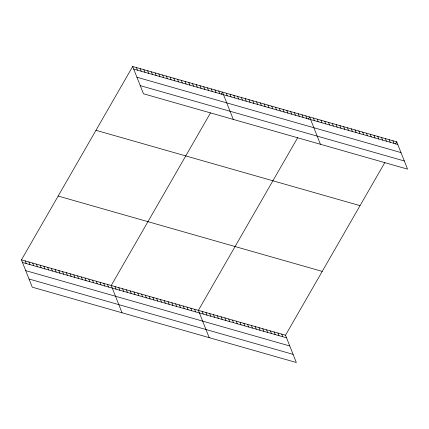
<?xml version="1.0" encoding="UTF-8"?>
<svg xmlns="http://www.w3.org/2000/svg" width="429" height="429" viewBox="0 0 429 429"><rect width="100%" height="100%" fill="white"/><g stroke="black" fill="none" stroke-linecap="round" stroke-linejoin="round"><path stroke-width="0.64" d="M384.829 162.543L285.516 335.215L296.326 362.51L32.255 287.167L21.45 259.872L132.674 66.49L396.745 141.833L407.55 169.128L143.484 93.785L132.674 66.49M210.542 112.816L111.234 285.489L122.04 312.784M221.171 94.342L222.458 92.106L233.263 119.401M297.688 137.682L198.375 310.349L209.186 337.65M308.312 119.208L309.599 116.967L320.409 144.267M395.452 144.069L396.745 141.833M133.709 69.101L397.774 144.439M136.931 77.247L401.002 152.59M140.256 85.639L404.327 160.982M95.973 130.303L360.038 205.647M58.156 196.053L322.222 271.396M21.45 259.872L285.516 335.215M22.485 262.484L286.551 337.827M25.708 270.629L289.779 345.972M29.033 279.022L293.098 354.365M392.953 140.75L393.988 143.361M389.167 139.672L390.197 142.278M385.376 138.588L386.411 141.2M381.585 137.505L382.62 140.117M377.799 136.427L378.834 139.039M374.008 135.344L375.043 137.956M370.222 134.266L371.257 136.872M366.43 133.183L367.465 135.795M362.644 132.1L363.674 134.711M358.853 131.022L359.888 133.633M355.067 129.939L356.097 132.55M351.276 128.861L352.311 131.467M347.49 127.778L348.52 130.389M343.699 126.7L344.734 129.306M339.913 125.617L340.942 128.228M336.121 124.533L337.156 127.145M332.33 123.455L333.365 126.067M328.544 122.372L329.579 124.984M324.753 121.294L325.788 123.901M320.967 120.211L322.002 122.823M317.176 119.128L318.211 121.739M313.39 118.05L314.425 120.662M305.813 115.889L306.842 118.495M302.021 114.806L303.056 117.417M298.235 113.728L299.265 116.334M294.444 112.645L295.479 115.256M290.658 111.561L291.688 114.173M286.867 110.484L287.902 113.09M283.081 109.4L284.111 112.012M279.29 108.323L280.325 110.929M275.498 107.239L276.533 109.851M271.713 106.156L272.747 108.768M267.921 105.078L268.956 107.69M264.135 103.995L265.17 106.607M260.344 102.917L261.379 105.523M256.558 101.834L257.588 104.445M252.767 100.756L253.802 103.362M248.981 99.673L250.01 102.284M245.19 98.59L246.225 101.201M241.404 97.512L242.433 100.118M237.612 96.428L238.647 99.04M233.826 95.351L234.856 97.957M230.035 94.267L231.07 96.879M226.244 93.184L227.279 95.796M218.715 91.039L219.75 93.651M214.977 89.972L216.007 92.578M211.234 88.905L212.269 91.511M207.491 87.838L208.526 90.444M203.754 86.771L204.789 89.377M200.011 85.703L201.045 88.31M196.273 84.636L197.302 87.243M192.53 83.569L193.565 86.175M188.787 82.497L189.822 85.108M185.049 81.43L186.079 84.041M181.306 80.362L182.341 82.974M281.73 334.132L282.765 336.744M177.568 79.295L178.598 81.907M277.938 333.054L278.973 335.66M173.825 78.228L174.86 80.84M274.152 331.971L275.187 334.582M170.082 77.161L171.117 79.773M270.361 330.888L271.396 333.499M166.345 76.094L167.374 78.705M266.575 329.81L267.605 332.421M162.602 75.027L163.637 77.638M262.784 328.727L263.819 331.338M158.859 73.96L159.894 76.571M258.998 327.649L260.028 330.255M155.121 72.892L156.156 75.504M255.207 326.566L256.242 329.177M151.378 71.825L152.413 74.437M251.421 325.488L252.45 328.094M147.64 70.758L148.67 73.37M247.63 324.404L248.664 327.016M143.897 69.691L144.932 72.303M243.844 323.321L244.873 325.933M140.154 68.624L141.189 71.235M240.052 322.243L241.087 324.855M136.417 67.557L137.446 70.168M236.261 321.16L237.296 323.772M232.475 320.082L233.51 322.688M228.684 318.999L229.719 321.611M224.898 317.916L225.933 320.527M221.107 316.838L222.142 319.449M217.321 315.755L218.35 318.366M213.529 314.677L214.564 317.283M209.743 313.594L210.773 316.205M205.952 312.516L206.987 315.122M202.166 311.433L203.196 314.044M194.589 309.271L195.619 311.878M190.798 308.188L191.833 310.8M187.006 307.11L188.041 309.717M183.221 306.027L184.256 308.639M179.429 304.944L180.464 307.555M175.643 303.866L176.678 306.478M171.852 302.783L172.887 305.394M168.066 301.705L169.101 304.311M164.275 300.622L165.31 303.233M160.489 299.544L161.518 302.15M156.698 298.461L157.733 301.072M152.912 297.377L153.941 299.989M149.12 296.3L150.155 298.906M145.334 295.216L146.364 297.828M141.543 294.138L142.578 296.745M137.757 293.055L138.787 295.667M133.966 291.972L135.001 294.584M130.175 290.894L131.21 293.506M126.389 289.811L127.424 292.422M122.597 288.733L123.632 291.339M118.812 287.65L119.847 290.261M115.02 286.567L116.055 289.178M107.491 284.422L108.526 287.033M103.754 283.354L104.783 285.966M100.011 282.287L101.046 284.899M96.268 281.22L97.303 283.826M92.53 280.153L93.56 282.759M88.787 279.086L89.822 281.692M85.044 278.019L86.079 280.625M81.306 276.952L82.341 279.558M77.563 275.885L78.598 278.491M73.826 274.817L74.855 277.424M70.083 273.745L71.117 276.356M66.339 272.678L67.374 275.289M62.602 271.611L63.631 274.222M58.859 270.543L59.894 273.155M55.121 269.476L56.151 272.088M51.378 268.409L52.413 271.021M47.635 267.342L48.67 269.954M43.897 266.275L44.927 268.886M40.154 265.208L41.189 267.819M36.411 264.141L37.446 266.752M32.674 263.074L33.709 265.685M28.931 262.006L29.966 264.618M25.193 260.939L26.223 263.551"/></g></svg>
